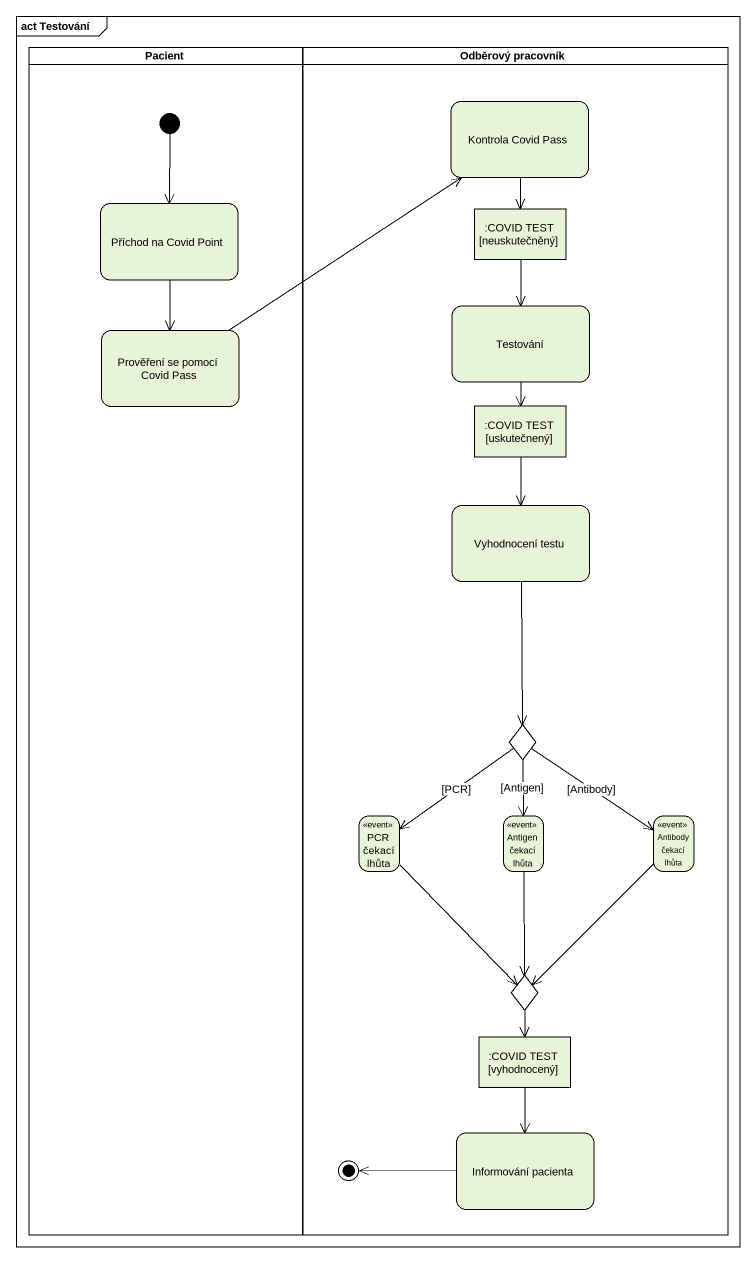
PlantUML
@startuml
mainframe act Testování
hide empty description
state Pacient <<partition>> {
  state "Příchod na Covid Point" as Příchod_na_Covid_Point
  state "Prověření se pomocí Covid Pass" as Prověření_se_pomocí_Covid
  [*] --> Příchod_na_Covid_Point
}
state "Odběrový pracovník" as Odběrový_pracovník <<partition>> {
  state "Kontrola Covid Pass" as Kontrola_Covid_Pass
  state ":COVID TEST [neuskutečněný]" as COVID_TEST_neuskutečněný <<object>>
  state Testování
  state ":COVID TEST [uskutečnený]" as COVID_TEST_uskutečnený <<object>>
  state "Vyhodnocení testu" as Vyhodnocení_testu
  state choice1 <<choice>>
  state "PCR čekací lhůta" as PCR_čekací_lhůta <<event>>
  state "Antigen čekací lhůta" as Antigen_čekací_lhůta <<event>>
  state "Antibody čekací lhůta" as Antibody_čekací_lhůta <<event>>
  state choice2 <<choice>>
  state ":COVID TEST [vyhodnocený]" as COVID_TEST_vyhodnocený <<object>>
  state "Informování pacienta" as Informování_pacienta
  Informování_pacienta -left-> [*]
}
Kontrola_Covid_Pass --> COVID_TEST_neuskutečněný
Příchod_na_Covid_Point --> Prověření_se_pomocí_Covid
COVID_TEST_neuskutečněný --> Testování
Testování --> COVID_TEST_uskutečnený
Prověření_se_pomocí_Covid -up-> Kontrola_Covid_Pass
COVID_TEST_uskutečnený --> Vyhodnocení_testu
Vyhodnocení_testu --> choice1
choice1 --> PCR_čekací_lhůta : [PCR]
choice1 --> Antigen_čekací_lhůta : [Antigen]
choice1 --> Antibody_čekací_lhůta : [Antibody]
PCR_čekací_lhůta --> choice2
Antigen_čekací_lhůta --> choice2
Antibody_čekací_lhůta --> choice2
choice2 --> COVID_TEST_vyhodnocený
COVID_TEST_vyhodnocený --> Informování_pacienta
@enduml
